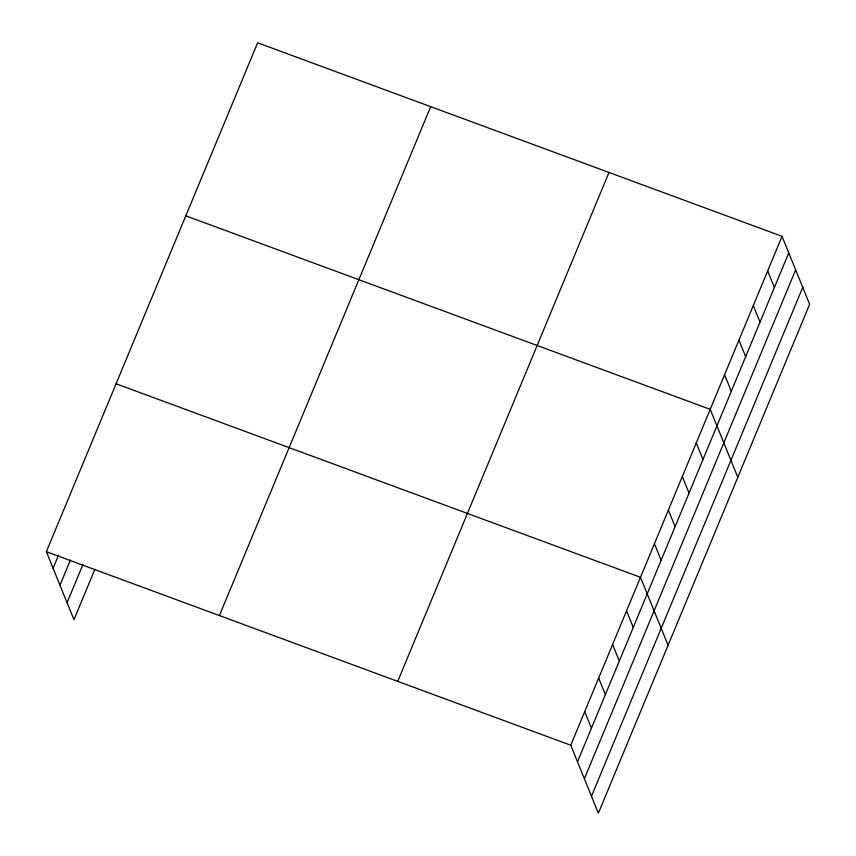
<?xml version="1.0" encoding="UTF-8"?>
<svg xmlns="http://www.w3.org/2000/svg" width="856" height="856" viewBox="0 0 856 856"><rect width="100%" height="100%" fill="white"/><g stroke="black" fill="none" stroke-linecap="round" stroke-linejoin="round"><path stroke-width="1.28" d="M94.877 569.283L73.958 619.669L46.363 551.703L257.635 42.8L782.042 236.331L809.637 304.297L598.365 813.2L570.77 745.234L782.042 236.331M53.083 568.245L58.561 555.052M59.974 585.215L70.427 560.027M67.068 602.699L83.011 564.307M219.414 615.571L430.686 106.668M397.719 681.365L608.98 172.473M577.49 761.787L788.761 252.884M584.38 778.746L795.652 269.854M591.485 796.23L802.746 287.338M185.795 215.83L710.213 409.361L737.808 477.327M116.084 383.766L640.491 577.297L668.087 645.264M46.363 551.703L570.77 745.234M767.672 270.945L774.391 287.488M753.312 305.549L760.021 322.091M738.942 340.153L745.662 356.695M724.572 374.757L731.292 391.299M696.27 442.948L702.979 459.501M682.318 476.535L689.037 493.088M668.375 510.123L675.095 526.675M654.433 543.71L661.153 560.263M626.549 610.884L633.269 627.437M612.607 644.472L619.327 661.025M598.665 678.059L605.374 694.612M584.712 711.646L591.432 728.199"/></g></svg>
